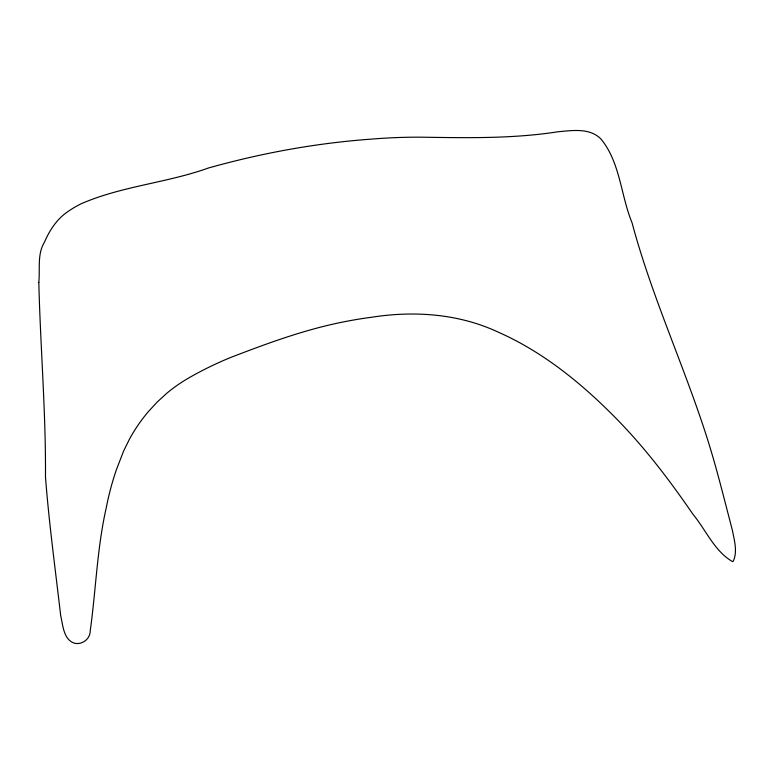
<?xml version="1.0" encoding="UTF-8"?>
<svg xmlns="http://www.w3.org/2000/svg" width="774" height="774" viewBox="0 0 774 774"><rect width="100%" height="100%" fill="white"/><g stroke="black" fill="none" stroke-linecap="round" stroke-linejoin="round"><path stroke-width="1.16" d="M38.816 282.355C40.403 347.168 45.908 411.913 45.473 476.832C49.014 523.292 55.37 569.471 60.701 615.746C63.013 625.334 63.439 639.846 74.71 643.3C82.595 644.877 90.326 638.753 90.258 630.597C95.957 589.653 97.089 548.031 106.309 507.541A329.705 300.96 3.4 0 1 116.41 469.702L123.559 451.145L129.384 439.293A183.438 167.445 3.4 0 1 148.018 412.02L157.006 402.219L166.758 393.298A156.367 142.735 3.4 0 1 188.517 378.089A336.68 307.336 3.4 0 1 231.223 357.259C269.497 342.495 308.294 328.311 348.764 320.9A372.517 340.047 3.4 0 1 371.346 317.292C413.916 310.587 458.489 313.615 497.934 332.007C540.629 350.796 577.752 380.228 610.647 412.929C641.665 443.521 668.32 478.303 692.894 514.178C705.84 529.784 714.479 551.252 732.533 561.614L733.162 561.382C737.796 551.765 734.265 540 732.31 529.987C724.348 499.665 716.956 469.17 707.504 439.255C684.4 366.325 651.776 296.742 632.019 222.67C620.729 195.435 620.293 162.172 600.779 138.807C589.498 127.7 572.508 130.487 558.277 131.725C512.881 138.846 466.848 137.859 421.056 137.182A508.325 464.013 3.4 0 0 373.262 138.981C317.456 142.88 262.163 152.884 208.341 168.035C166.691 182.983 121.499 186.089 80.873 203.891A105.341 96.16 3.4 0 0 67.599 211.786C56.831 219.119 49.575 230.342 44.476 242.117C37.065 254.211 40.171 268.936 38.816 282.355"/></g></svg>
